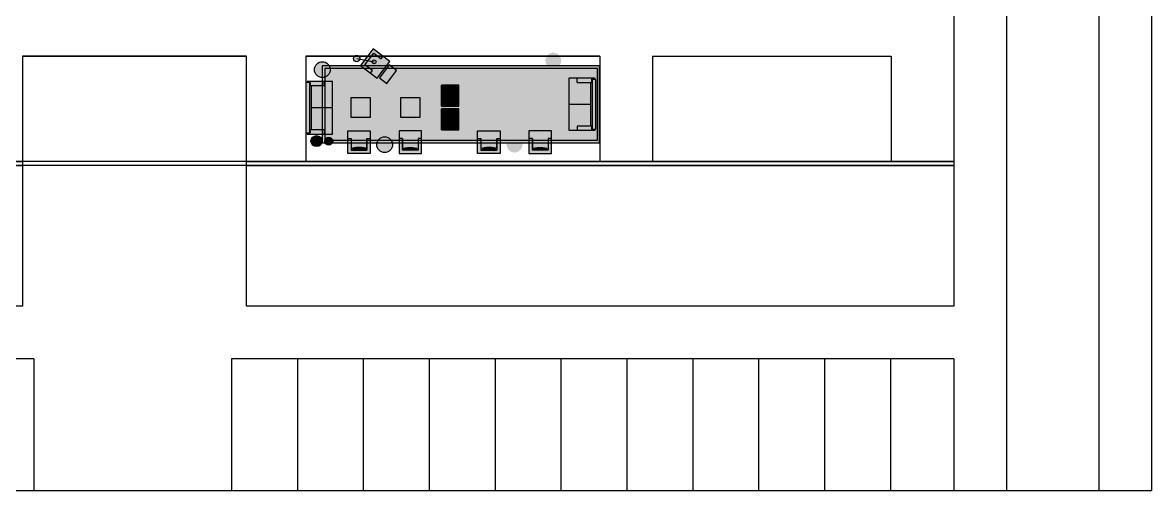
# Model space of a CAD drawing. Header units: inches. Extents: x -55 to 844, y -103 to 167.
# Drawn here: x 666.37 to 709.19, y 22.7 to 40.46 of the extents above; entities that cross this region are included whole.
import ezdxf

# ---------------------------------------------------------------- set-up
doc = ezdxf.new("R2010")
doc.units = ezdxf.units.IN
doc.header["$MEASUREMENT"] = 0
for name, color, linetype in [('AI-Hatch mob', 254, 'Continuous'), ('AI-Mob', 2, 'Continuous'), ('AI-Produção', 1, 'Continuous')]:
    doc.layers.add(name, color=color, linetype=linetype)

# ---------------------------------------------------------------- blocks, each defined once
blk = doc.blocks.new('POL85X85')
at = {"layer": 'AI-Hatch mob'}
blk.add_hatch(color=254, dxfattribs=at).paths.add_polyline_path([(0, -0.855), (-0.855, -0.855), (-0.855, 0), (0, 0)])
h = blk.add_hatch(color=31, dxfattribs=at)
edge = h.paths.add_edge_path()
edge.add_ellipse((-0.438, -0.183), major_axis=(0.263, 0), ratio=0.157895, start_angle=-180, end_angle=180, ccw=False)
at = {"layer": 'AI-Mob'}
blk.add_line((-0.728, -0.57), (-0.728, -0.127), dxfattribs=at)
for points in [[(-0.728, -0.127), (-0.728, -0.57), (-0.855, -0.57), (-0.855, 0), (-0.728, 0)], [(-0.728, 0), (-0.127, 0)], [(-0.127, 0), (0, 0), (0, -0.57), (-0.127, -0.57), (-0.127, -0.127)], [(-0.127, -0.127), (-0.728, -0.127)]]:
    blk.add_lwpolyline(points, dxfattribs=at)
blk.add_lwpolyline([(0, -0.855), (-0.855, -0.855), (-0.855, 0), (0, 0)], close=True, dxfattribs=at)
at = {"layer": 'AI-Mob', "extrusion": (0, 0, -1)}
blk.add_ellipse((-0.438, -0.183), major_axis=(0.263, 0), ratio=0.157895, start_param=-1.570796, end_param=4.712389, dxfattribs=at)
blk = doc.blocks.new('SOF200X100')
at = {"layer": 'AI-Hatch mob'}
for color, points in [(31, [(0.13, 0.957), (0.017, 0.957, 0.414214), (0, 0.939), (0, -0.939, 0.414214), (0.017, -0.957), (0.13, -0.957)]), (31, [(0.696, 1), (0.043, 1), (0.043, 0.957), (0.157, 0.957), (0.157, 0.826), (0.696, 0.826)]), (31, [(0.196, 0.826), (0.157, 0.826), (0.157, 0.957), (0.13, 0.957), (0.13, -0.957), (0.157, -0.957), (0.157, -0.826), (0.196, -0.826)]), (254, [(1, 0.826), (1, 1), (0.696, 1), (0.696, 0.826), (0.196, 0.826), (0.196, 0), (1, 0)]), (254, [(1, 0), (0.196, 0), (0.196, -0.826), (0.696, -0.826), (0.696, -1), (1, -1), (1, -0.826)]), (31, [(0.696, -0.826), (0.157, -0.826), (0.157, -0.957), (0.043, -0.957), (0.043, -1), (0.696, -1)])]:
    blk.add_hatch(color=color, dxfattribs=at).paths.add_polyline_path(points)
for p, q in [((0, -0.939), (0, 0.939)), ((0.017, 0.957), (0.157, 0.957)), ((0.043, 0.957), (0.043, 1)), ((0.043, 1), (1, 1)), ((0.13, -0.957), (0.13, 0.957)), ((0.157, 0.826), (0.157, 0.957)), ((0.696, 0.826), (0.696, 1)), ((1, 1), (1, 0.826)), ((0.157, 0.826), (0.696, 0.826)), ((0.196, -0.826), (0.196, 0.826)), ((1, 0.826), (1, -0.826)), ((1, 0), (0.196, 0)), ((0.157, -0.957), (0.157, -0.826)), ((0.696, -0.826), (0.157, -0.826)), ((0.696, -0.826), (0.696, -1)), ((1, -0.826), (1, -1)), ((0.157, -0.957), (0.017, -0.957)), ((0.043, -1), (0.043, -0.957)), ((1, -1), (0.043, -1))]:
    blk.add_line(p, q)
for centre, start, end in [((0.017, 0.939), 90, 180), ((0.017, -0.939), 180, 270)]:
    blk.add_arc(centre, 0.0174, start, end)
blk = doc.blocks.new('POLT-80-PUF1')
at = {"layer": 'AI-Hatch mob'}
for points in [[(0.362, -0.316), (0.44, -0.225), (0.169, 0.011), (0.538, 0.433), (0.809, 0.196), (0.888, 0.287), (0.526, 0.603), (0, 0)], [(0.362, -0.316), (0.44, -0.225), (0.169, 0.011), (0.538, 0.433), (0.809, 0.196), (0.888, 0.287), (0.526, 0.603), (0, 0)], [(0.526, 0.603), (0.888, 0.287), (0.809, 0.196), (0.538, 0.433), (0.169, 0.011), (0.44, -0.225), (0.362, -0.316), (0, 0)]]:
    blk.add_hatch(color=31, dxfattribs=at).paths.add_polyline_path(points)
at = {"layer": 'AI-Hatch mob', "ltscale": 20, "true_color": 0xe1d8b7}
blk.add_hatch(color=254, dxfattribs=at).paths.add_polyline_path([(1.129, 0.076), (0.888, 0.287), (0.809, 0.196), (0.538, 0.433), (0.169, 0.011), (0.44, -0.225), (0.362, -0.316), (0.603, -0.526)])
at = {"layer": 'AI-Hatch mob', "true_color": 0xe1d8b7}
h = blk.add_hatch(color=254, dxfattribs=at)
h.dxf.hatch_style = 1
h.paths.add_polyline_path([(1.355, -0.285), (1.092, -0.056), (0.687, -0.52), (0.95, -0.75)])
for points in [[(0.603, -0.526), (1.129, 0.076), (0.526, 0.603), (0, 0)], [(0.687, -0.52), (0.95, -0.75), (1.355, -0.285), (1.092, -0.056)]]:
    blk.add_lwpolyline(points, close=True)
blk.add_lwpolyline([(0.362, -0.316), (0.44, -0.225), (0.169, 0.011), (0.538, 0.433), (0.809, 0.196), (0.888, 0.287)])
blk = doc.blocks.new('LumináriaMesa3')
at = {"layer": 'AI-Hatch mob'}
h = blk.add_hatch(color=255, dxfattribs=at)
h.paths.add_polyline_path([(-0.004, -0.1, 1), (0.004, 0.1, 1)])
h.paths.add_polyline_path([(-0.316, -0.503, 1), (-0.311, -0.383, 1)])
blk.add_line((0, 0), (-0.314, -0.443))
for centre, radius in [((0, 0), 0.1), ((-0.314, -0.443), 0.06)]:
    blk.add_circle(centre, radius)

msp = doc.modelspace()

# ---------------------------------------------------------------- hatches: boundary and pattern name
at = {"true_color": 0xf8f6e8}
msp.add_hatch(color=7, dxfattribs=at).paths.add_polyline_path([(677.83, 38.722), (688.178, 38.722), (688.178, 35.994), (677.83, 35.994)])
at = {"layer": 'AI-Hatch mob', "true_color": 0xab9e6e}
h = msp.add_hatch(color=33, dxfattribs=at)
edge = h.paths.add_edge_path()
edge.add_arc((677.74, 38.675), 0.3, 0, 360)
msp.add_hatch(color=33, dxfattribs=at).paths.add_polyline_path([(686.803, 39.016, 1), (686.203, 39.016, 1)])
at = {"layer": 'AI-Hatch mob', "true_color": 0xede8c4}
h = msp.add_hatch(color=254, dxfattribs=at)
h.paths.add_polyline_path([(677.73, 35.894), (688.25, 35.894), (688.25, 38.822), (677.73, 38.822)])
h.paths.add_polyline_path([(677.83, 35.994), (688.178, 35.994), (688.178, 38.722), (677.83, 38.722)], flags=16)
at = {"layer": 'AI-Hatch mob', "ltscale": 3, "true_color": 0xd6bf91}
for points in [[(682.266, 37.288), (682.916, 37.288), (682.916, 38.088), (682.266, 38.088)], [(682.266, 36.388), (682.916, 36.388), (682.916, 37.188), (682.266, 37.188)]]:
    msp.add_hatch(color=31, dxfattribs=at).paths.add_polyline_path(points)
at = {"layer": 'AI-Hatch mob', "ltscale": 3, "true_color": 0xede8c4}
h = msp.add_hatch(dxfattribs=at)
h.set_pattern_fill('_USER', color=254, scale=0.05, angle=90, style=0, pattern_type=0)
h.set_pattern_definition([(90, (682.266, 39.23437), (-0.05, 0), [])])
h.paths.add_polyline_path([(682.266, 37.288), (682.916, 37.288), (682.916, 38.088), (682.266, 38.088)])
at = {"layer": 'AI-Hatch mob', "true_color": 0xd3bf96}
for points in [[(678.839, 37.617), (679.554, 37.617), (679.554, 36.859), (678.839, 36.859)], [(680.721, 37.617), (681.435, 37.617), (681.435, 36.859), (680.721, 36.859)], [(683.698, 37.617), (684.412, 37.617), (684.412, 36.859), (683.698, 36.859)], [(685.579, 37.617), (686.293, 37.617), (686.293, 36.859), (685.579, 36.859)]]:
    msp.add_hatch(color=9, dxfattribs=at).paths.add_polyline_path(points)
at = {"layer": 'AI-Hatch mob', "ltscale": 3, "true_color": 0xede8c4}
h = msp.add_hatch(dxfattribs=at)
h.set_pattern_fill('_USER', color=254, scale=0.05, angle=90, style=0, pattern_type=0)
h.set_pattern_definition([(90, (682.266, 40.13437), (-0.05, 0), [])])
h.paths.add_polyline_path([(682.266, 36.388), (682.916, 36.388), (682.916, 37.188), (682.266, 37.188)])
at = {"layer": 'AI-Hatch mob', "true_color": 0xab9e6e}
h = msp.add_hatch(color=33, dxfattribs=at)
edge = h.paths.add_edge_path()
edge.add_arc((677.521, 35.96), 0.21, 0, 360)
h = msp.add_hatch(color=33, dxfattribs=at)
edge = h.paths.add_edge_path()
edge.add_arc((677.985, 35.96), 0.15, 0, 360)
h = msp.add_hatch(color=33, dxfattribs=at)
edge = h.paths.add_edge_path()
edge.add_arc((680.105, 35.827), 0.3, 0, 360)
h = msp.add_hatch(color=33, dxfattribs=at)
edge = h.paths.add_edge_path()
edge.add_arc((685.034, 35.827), 0.3, 0, 360)

# ---------------------------------------------------------------- linework, layer by layer
for p, q in [((701.693, 66.701), (701.693, 29.701)), ((703.693, 66.701), (703.693, 22.701)), ((707.193, 66.701), (707.193, 22.701)), ((709.193, 66.701), (709.193, 22.701)), ((666.37, 39.191), (674.865, 39.191)), ((666.37, 39.191), (666.37, 35.191)), ((677.121, 39.191), (688.27, 39.191)), ((688.27, 39.191), (688.27, 35.191)), ((690.27, 39.191), (690.27, 35.191)), ((690.27, 39.191), (699.326, 39.191)), ((699.326, 39.191), (699.326, 35.191)), ((666.37, 36.841), (666.37, 29.701)), ((674.865, 29.701), (674.865, 36.841)), ((701.693, 35.191), (634.193, 35.191)), ((644.193, 35.191), (666.37, 35.191)), ((674.865, 35.191), (701.693, 35.191)), ((701.693, 35.041), (634.193, 35.041)), ((644.043, 35.041), (666.37, 35.041)), ((674.865, 35.041), (701.693, 35.041)), ((666.37, 29.701), (637.293, 29.701)), ((701.693, 29.701), (674.865, 29.701)), ((666.793, 27.701), (639.293, 27.701)), ((666.793, 27.701), (666.793, 22.701)), ((701.693, 27.701), (674.293, 27.701)), ((674.293, 27.701), (674.293, 22.701)), ((676.793, 27.701), (676.793, 22.701)), ((676.793, 27.701), (676.793, 22.701)), ((679.293, 27.701), (679.293, 22.701)), ((681.793, 27.701), (681.793, 22.701)), ((684.293, 27.701), (684.293, 22.701)), ((686.793, 27.701), (686.793, 22.701)), ((689.293, 27.701), (689.293, 22.701)), ((691.793, 27.701), (691.793, 22.701)), ((694.293, 27.701), (694.293, 22.701)), ((696.793, 27.701), (696.793, 22.701)), ((699.293, 27.701), (699.293, 22.701)), ((701.693, 27.701), (701.693, 22.701)), ((701.693, 27.701), (701.693, 22.701)), ((634.193, 22.701), (709.193, 22.701))]:
    msp.add_line(p, q)
for points in [[(674.865, 39.191), (666.37, 39.191)], [(674.865, 39.191), (666.37, 39.191)], [(674.865, 35.191), (674.865, 39.191)], [(688.27, 39.191), (677.121, 39.191)], [(677.121, 39.191), (677.121, 35.191)], [(688.27, 39.191), (677.121, 39.191)]]:
    msp.add_lwpolyline(points)
at = {"layer": 'AI-Mob'}
for p, q in [((678.839, 36.859), (678.839, 37.617)), ((678.839, 37.617), (679.554, 37.617)), ((679.554, 37.617), (679.554, 36.859)), ((680.721, 36.859), (680.721, 37.617)), ((680.721, 37.617), (681.435, 37.617)), ((681.435, 37.617), (681.435, 36.859)), ((679.554, 36.859), (678.839, 36.859)), ((681.435, 36.859), (680.721, 36.859))]:
    msp.add_line(p, q, dxfattribs=at)
for points in [[(682.266, 37.288), (682.916, 37.288), (682.916, 38.088), (682.266, 38.088)], [(682.266, 36.388), (682.916, 36.388), (682.916, 37.188), (682.266, 37.188)]]:
    msp.add_lwpolyline(points, close=True, dxfattribs=at)
for centre, radius in [((677.74, 38.675), 0.3), ((677.521, 35.96), 0.21), ((677.985, 35.96), 0.15), ((680.105, 35.827), 0.3)]:
    msp.add_circle(centre, radius, dxfattribs=at)
at = {"layer": 'AI-Produção'}
for points in [[(677.73, 35.894), (688.25, 35.894), (688.25, 38.822), (677.73, 38.822)], [(677.83, 35.994), (688.178, 35.994), (688.178, 38.722), (677.83, 38.722)]]:
    msp.add_lwpolyline(points, close=True, dxfattribs=at)

# ---------------------------------------------------------------- block references
at = {"layer": 'AI-Mob', "xscale": 1.235520000000025, "yscale": 1.235520000000025, "zscale": 1.235520000000025, "rotation": 114.8637848880521}
msp.add_blockref('LumináriaMesa3', (679.044, 39.091), dxfattribs=at)
at = {"layer": 'AI-Mob'}
for name, p, rotation in [('POLT-80-PUF1', (679.185, 38.828), 4.294904222449951), ('SOF200X100', (688.106, 37.358), 180), ('POL85X85', (678.703, 35.491), 180), ('POL85X85', (683.632, 35.491), 180)]:
    msp.add_blockref(name, p, dxfattribs=dict(at, rotation=rotation))
at = {"layer": 'AI-Mob', "xscale": -1, "rotation": 180}
for name, p in [('SOF200X100', (677.121, 37.229)), ('POL85X85', (681.507, 35.491)), ('POL85X85', (686.436, 35.491))]:
    msp.add_blockref(name, p, dxfattribs=at)

doc.saveas('drawing.dxf')
